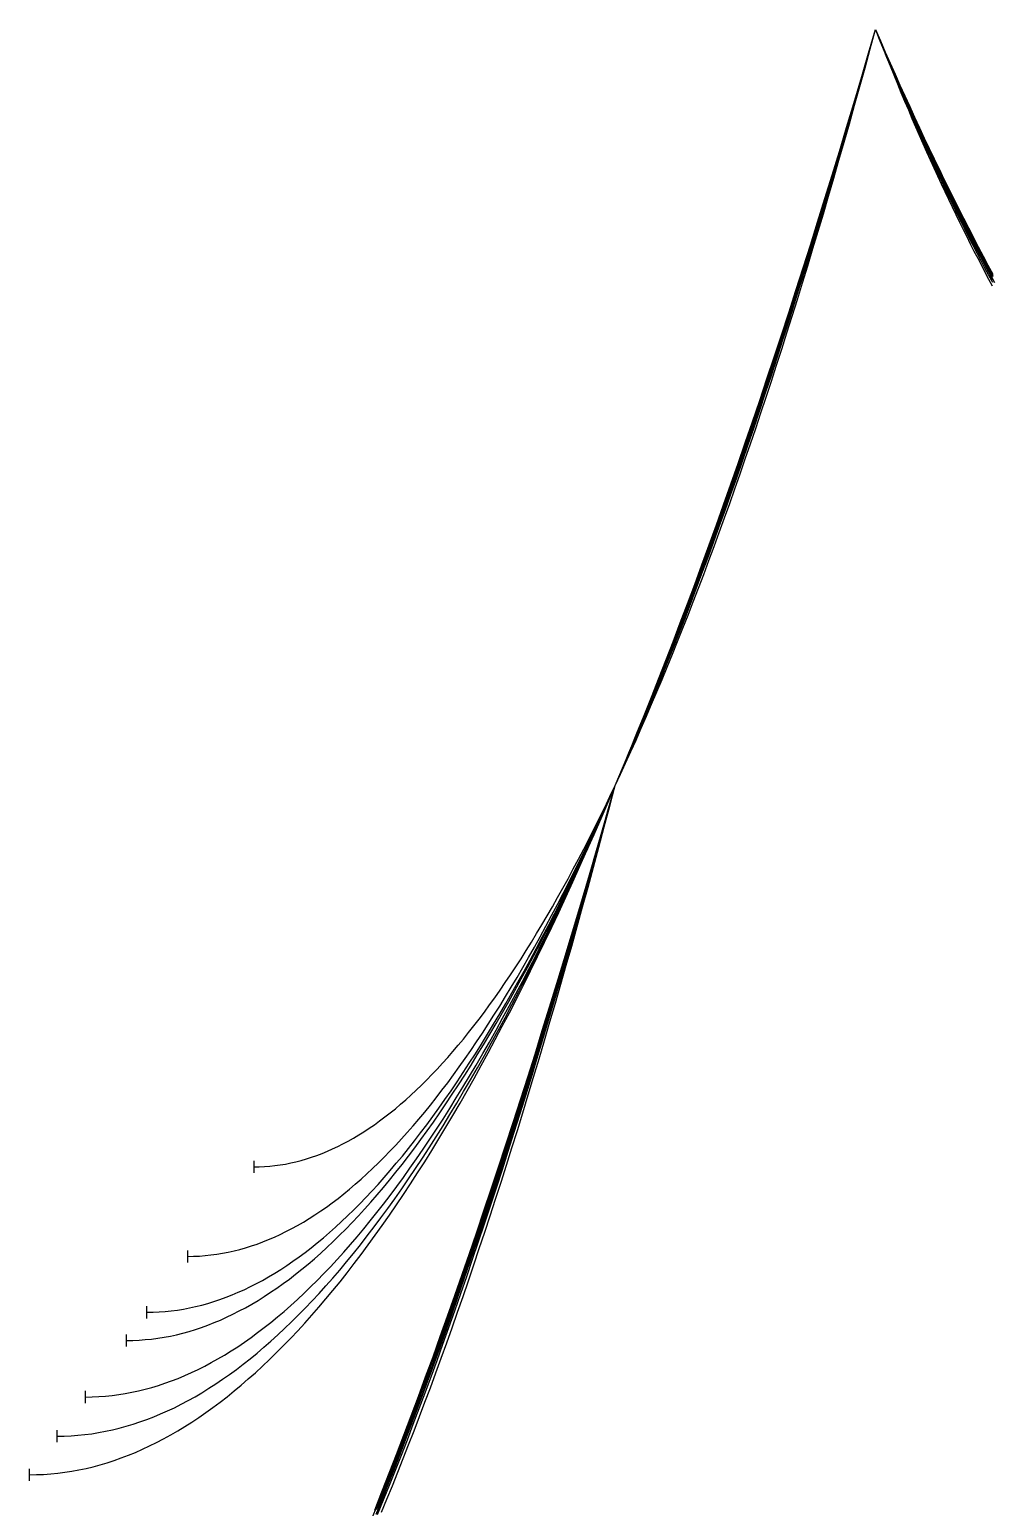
# Model space of a CAD drawing. Header units: metres. Extents: x -87 to 28195, y -4474 to 524.
# Drawn here: x 20341 to 21135, y -1670 to -448 of the extents above; entities that cross this region are included whole.
import ezdxf

# ---------------------------------------------------------------- set-up
doc = ezdxf.new("R2010")
doc.units = ezdxf.units.M
for name, color, linetype in [('CATENARIES_-10_bare', 7, 'Continuous'), ('CATENARIES_-10_ICE', 7, 'Continuous'), ('CATENARIES_-19_bare', 7, 'Continuous'), ('CATENARIES_-19_HEAVY_ICE', 7, 'Continuous'), ('CATENARIES_0', 7, 'Continuous'), ('CATENARIES_0_ICE', 7, 'Continuous'), ('CATENARIES_50_theoretical', 7, 'Continuous')]:
    doc.layers.add(name, color=color, linetype=linetype)

msp = doc.modelspace()

# ---------------------------------------------------------------- linework, layer by layer
at = {"layer": 'CATENARIES_-10_bare'}
msp.add_line((20364, -1615.6), (20364, -1605.6), dxfattribs=at)
for points in [[(20364, -1610.6, 0), (20369.7, -1610.6, 0), (20375.4, -1610.3, 0), (20381, -1609.9, 0), (20386.7, -1609.3, 0), (20392.4, -1608.6, 0), (20398.1, -1607.7, 0), (20403.8, -1606.6, 0), (20409.5, -1605.4, 0), (20415.2, -1604, 0), (20420.9, -1602.5, 0), (20426.6, -1600.8, 0), (20432.3, -1598.9, 0), (20438, -1596.9, 0), (20443.6, -1594.7, 0), (20449.3, -1592.3, 0), (20455, -1589.8, 0), (20460.7, -1587.1, 0), (20466.4, -1584.2, 0), (20472.1, -1581.2, 0), (20477.8, -1578, 0), (20483.5, -1574.7, 0), (20489.2, -1571.1, 0), (20494.9, -1567.5, 0), (20500.5, -1563.6, 0), (20506.2, -1559.6, 0), (20511.9, -1555.5, 0), (20517.6, -1551.1, 0), (20523.3, -1546.7, 0), (20529, -1542, 0), (20534.7, -1537.2, 0), (20540.4, -1532.2, 0), (20546.1, -1527, 0), (20551.8, -1521.7, 0), (20557.5, -1516.3, 0), (20563.1, -1510.6, 0), (20568.8, -1504.8, 0), (20574.5, -1498.9, 0), (20580.2, -1492.7, 0), (20585.9, -1486.4, 0), (20591.6, -1480, 0), (20597.3, -1473.4, 0), (20603, -1466.6, 0), (20608.7, -1459.6, 0), (20614.4, -1452.5, 0), (20620.1, -1445.2, 0), (20625.7, -1437.8, 0), (20631.4, -1430.2, 0), (20637.1, -1422.4, 0), (20642.8, -1414.5, 0), (20648.5, -1406.3, 0), (20654.2, -1398.1, 0), (20659.9, -1389.6, 0), (20665.6, -1381, 0), (20671.3, -1372.3, 0), (20677, -1363.4, 0), (20682.7, -1354.3, 0), (20688.3, -1345, 0), (20694, -1335.6, 0), (20699.7, -1326, 0), (20705.4, -1316.2, 0), (20711.1, -1306.3, 0), (20716.8, -1296.2, 0), (20722.5, -1286, 0), (20728.2, -1275.6, 0), (20733.9, -1265, 0), (20739.6, -1254.2, 0), (20745.3, -1243.3, 0), (20750.9, -1232.2, 0), (20756.6, -1221, 0), (20762.3, -1209.6, 0), (20768, -1198, 0), (20773.7, -1186.2, 0), (20779.4, -1174.3, 0), (20785.1, -1162.2, 0), (20790.8, -1150, 0), (20796.5, -1137.6, 0), (20802.2, -1125, 0), (20807.8, -1112.3, 0), (20813.5, -1099.3, 0), (20819.2, -1086.3, 0), (20824.9, -1073, 0), (20830.6, -1059.7, 0), (20836.2, -1046.2, 0), (20841.9, -1032.5, 0), (20847.6, -1018.6, 0), (20853.2, -1004.6, 0), (20858.9, -990.5, 0), (20864.5, -976.1, 0), (20870.2, -961.6, 0), (20875.8, -947, 0), (20881.5, -932.1, 0), (20887.2, -917.1, 0), (20892.8, -901.9, 0), (20898.5, -886.6, 0), (20904.1, -871.1, 0), (20909.8, -855.4, 0), (20915.4, -839.6, 0), (20921.1, -823.6, 0), (20926.8, -807.4, 0), (20932.4, -791.1, 0), (20938.1, -774.6, 0), (20943.7, -757.9, 0), (20949.4, -741, 0), (20955.1, -724, 0), (20960.7, -706.8, 0), (20966.4, -689.5, 0), (20972, -672, 0), (20977.7, -654.3, 0), (20983.3, -636.4, 0), (20989, -618.4, 0), (20994.7, -600.2, 0), (21000.3, -581.8, 0), (21006, -563.3, 0), (21011.6, -544.6, 0), (21017.3, -525.7, 0), (21022.9, -506.7, 0), (21028.6, -487.4, 0), (21034.3, -468.1, 0), (21039.9, -448.5, 0)], [(21039.9, -448.5, 0), (21043.8, -457.5, 0), (21047.7, -466.5, 0), (21051.6, -475.4, 0), (21055.4, -484.2, 0), (21059.3, -493, 0), (21063.2, -501.6, 0), (21067.1, -510.2, 0), (21070.9, -518.7, 0), (21074.8, -527.1, 0), (21078.7, -535.5, 0), (21082.6, -543.8, 0), (21086.5, -552, 0), (21090.3, -560.1, 0), (21094.2, -568.1, 0), (21098.1, -576.1, 0), (21102, -584, 0), (21105.8, -591.8, 0), (21109.7, -599.5, 0), (21113.6, -607.2, 0), (21117.5, -614.8, 0), (21121.3, -622.3, 0), (21125.2, -629.7, 0), (21129.1, -637.1, 0), (21133, -644.4, 0), (21136.9, -651.6, 0)], [(20623.3, -1680.4, 0), (20629.1, -1666, 0), (20634.8, -1651.4, 0), (20640.6, -1636.7, 0), (20646.3, -1621.7, 0), (20652.1, -1606.7, 0), (20657.9, -1591.4, 0), (20663.6, -1576, 0), (20669.4, -1560.4, 0), (20675.1, -1544.6, 0), (20680.9, -1528.6, 0), (20686.7, -1512.5, 0), (20692.4, -1496.2, 0), (20698.2, -1479.7, 0), (20703.9, -1463.1, 0), (20709.7, -1446.3, 0), (20715.5, -1429.3, 0), (20721.2, -1412.1, 0), (20727, -1394.7, 0), (20732.7, -1377.2, 0), (20738.5, -1359.5, 0), (20744.3, -1341.6, 0), (20750, -1323.6, 0), (20755.8, -1305.4, 0), (20761.6, -1287, 0), (20767.3, -1268.4, 0), (20773.1, -1249.7, 0), (20778.8, -1230.7, 0), (20784.6, -1211.6, 0), (20790.4, -1192.4, 0), (20796.1, -1172.9, 0), (20801.9, -1153.3, 0), (20807.6, -1133.5, 0), (20813.4, -1113.5, 0), (20819.2, -1093.3, 0), (20824.9, -1073, 0)]]:
    msp.add_polyline3d(points, dxfattribs=at)
at = {"layer": 'CATENARIES_-10_ICE'}
msp.add_line((20421.1, -1536.6), (20421.1, -1526.6), dxfattribs=at)
for points in [[(20421.1, -1531.6, 0), (20421.1, -1531.6, 0), (20426.3, -1531.5, 0), (20431.5, -1531.3, 0), (20436.6, -1530.9, 0), (20441.8, -1530.4, 0), (20447, -1529.7, 0), (20452.2, -1528.9, 0), (20457.4, -1527.9, 0), (20462.5, -1526.8, 0), (20467.7, -1525.5, 0), (20472.9, -1524.1, 0), (20478.1, -1522.5, 0), (20483.2, -1520.8, 0), (20488.4, -1518.9, 0), (20493.6, -1516.8, 0), (20498.8, -1514.7, 0), (20503.9, -1512.3, 0), (20509.1, -1509.9, 0), (20514.3, -1507.2, 0), (20519.5, -1504.5, 0), (20524.7, -1501.5, 0), (20529.8, -1498.5, 0), (20535, -1495.2, 0), (20540.2, -1491.8, 0), (20545.4, -1488.3, 0), (20550.5, -1484.6, 0), (20555.7, -1480.8, 0), (20560.9, -1476.8, 0), (20566.1, -1472.7, 0), (20571.2, -1468.4, 0), (20576.4, -1464, 0), (20581.6, -1459.4, 0), (20586.8, -1454.7, 0), (20592, -1449.8, 0), (20597.1, -1444.7, 0), (20602.3, -1439.5, 0), (20607.5, -1434.2, 0), (20612.7, -1428.7, 0), (20617.8, -1423.1, 0), (20623, -1417.3, 0), (20628.2, -1411.3, 0), (20633.4, -1405.3, 0), (20638.5, -1399, 0), (20643.7, -1392.6, 0), (20648.9, -1386.1, 0), (20654.1, -1379.4, 0), (20659.3, -1372.5, 0), (20664.4, -1365.5, 0), (20669.6, -1358.4, 0), (20674.8, -1351.1, 0), (20680, -1343.6, 0), (20685.1, -1336, 0), (20690.3, -1328.2, 0), (20695.5, -1320.3, 0), (20700.7, -1312.3, 0), (20705.8, -1304, 0), (20711, -1295.7, 0), (20716.2, -1287.2, 0), (20721.4, -1278.5, 0), (20726.6, -1269.7, 0), (20731.7, -1260.7, 0), (20736.9, -1251.6, 0), (20742.1, -1242.3, 0), (20747.3, -1232.9, 0), (20752.4, -1223.3, 0), (20757.6, -1213.5, 0), (20762.8, -1203.6, 0), (20768, -1193.6, 0), (20773.2, -1183.4, 0), (20778.3, -1173, 0), (20783.5, -1162.5, 0), (20788.7, -1151.9, 0), (20793.9, -1141.1, 0), (20799, -1130.1, 0), (20804.2, -1119, 0), (20809.4, -1107.7, 0), (20814.6, -1096.3, 0), (20819.7, -1084.7, 0), (20824.9, -1073, 0), (20830.2, -1061, 0), (20835.4, -1048.8, 0), (20840.7, -1036.4, 0), (20845.9, -1023.9, 0), (20851.1, -1011.2, 0), (20856.4, -998.4, 0), (20861.6, -985.4, 0), (20866.9, -972.3, 0), (20872.1, -958.9, 0), (20877.4, -945.5, 0), (20882.6, -931.9, 0), (20887.8, -918.1, 0), (20893.1, -904.1, 0), (20898.3, -890, 0), (20903.6, -875.8, 0), (20908.8, -861.3, 0), (20914.1, -846.8, 0), (20919.3, -832, 0), (20924.6, -817.1, 0), (20929.8, -802, 0), (20935, -786.8, 0), (20940.3, -771.4, 0), (20945.5, -755.9, 0), (20950.8, -740.2, 0), (20956, -724.3, 0), (20961.3, -708.3, 0), (20966.5, -692.1, 0), (20971.7, -675.8, 0), (20977, -659.3, 0), (20982.2, -642.6, 0), (20987.5, -625.8, 0), (20992.7, -608.8, 0), (20998, -591.6, 0), (21003.2, -574.3, 0), (21008.5, -556.8, 0), (21013.7, -539.2, 0), (21018.9, -521.4, 0), (21024.2, -503.4, 0), (21029.4, -485.3, 0), (21034.7, -467, 0), (21039.9, -448.5, 0)], [(21039.9, -448.5, 0), (21043.4, -456.9, 0), (21047, -465.3, 0), (21050.5, -473.6, 0), (21054, -481.8, 0), (21057.5, -490, 0), (21061, -498, 0), (21064.5, -506, 0), (21068.1, -514, 0), (21071.6, -521.8, 0), (21075.1, -529.6, 0), (21078.6, -537.3, 0), (21082.1, -545, 0), (21085.7, -552.5, 0), (21089.2, -560, 0), (21092.7, -567.5, 0), (21096.2, -574.8, 0), (21099.7, -582.1, 0), (21103.3, -589.3, 0), (21106.8, -596.5, 0), (21110.3, -603.6, 0), (21113.8, -610.6, 0), (21117.3, -617.5, 0), (21120.8, -624.3, 0), (21124.4, -631.1, 0), (21127.9, -637.8, 0), (21131.4, -644.5, 0), (21134.9, -651.1, 0), (21138.4, -657.6, 0)], [(20628.8, -1670.5, 0), (20634.1, -1657.3, 0), (20639.4, -1643.9, 0), (20644.7, -1630.4, 0), (20650, -1616.7, 0), (20655.3, -1602.9, 0), (20660.6, -1588.8, 0), (20665.9, -1574.7, 0), (20671.2, -1560.3, 0), (20676.5, -1545.8, 0), (20681.8, -1531.2, 0), (20687.1, -1516.3, 0), (20692.4, -1501.3, 0), (20697.7, -1486.2, 0), (20703, -1470.9, 0), (20708.3, -1455.4, 0), (20713.6, -1439.7, 0), (20718.9, -1423.9, 0), (20724.2, -1407.9, 0), (20729.5, -1391.8, 0), (20734.8, -1375.5, 0), (20740.1, -1359, 0), (20745.4, -1342.4, 0), (20750.7, -1325.6, 0), (20756, -1308.6, 0), (20761.3, -1291.5, 0), (20766.6, -1274.2, 0), (20771.9, -1256.7, 0), (20777.2, -1239.1, 0), (20782.5, -1221.3, 0), (20787.8, -1203.4, 0), (20793.1, -1185.2, 0), (20798.4, -1167, 0), (20803.7, -1148.5, 0), (20809, -1129.9, 0), (20814.3, -1111.1, 0), (20819.6, -1092.1, 0), (20824.9, -1073, 0)]]:
    msp.add_polyline3d(points, dxfattribs=at)
at = {"layer": 'CATENARIES_-19_bare'}
msp.add_line((20341.1, -1647.5), (20341.1, -1637.5), dxfattribs=at)
for points in [[(20341.1, -1642.5, 0), (20346.9, -1642.4, 0), (20352.7, -1642.2, 0), (20358.6, -1641.8, 0), (20364.4, -1641.2, 0), (20370.2, -1640.5, 0), (20376, -1639.6, 0), (20381.9, -1638.5, 0), (20387.7, -1637.3, 0), (20393.5, -1635.9, 0), (20399.4, -1634.3, 0), (20405.2, -1632.6, 0), (20411, -1630.7, 0), (20416.8, -1628.6, 0), (20422.7, -1626.4, 0), (20428.5, -1624, 0), (20434.3, -1621.5, 0), (20440.2, -1618.7, 0), (20446, -1615.9, 0), (20451.8, -1612.8, 0), (20457.7, -1609.6, 0), (20463.5, -1606.2, 0), (20469.3, -1602.7, 0), (20475.1, -1599, 0), (20481, -1595.1, 0), (20486.8, -1591.1, 0), (20492.6, -1586.9, 0), (20498.5, -1582.5, 0), (20504.3, -1578, 0), (20510.1, -1573.3, 0), (20516, -1568.4, 0), (20521.8, -1563.4, 0), (20527.6, -1558.2, 0), (20533.4, -1552.8, 0), (20539.3, -1547.3, 0), (20545.1, -1541.6, 0), (20550.9, -1535.8, 0), (20556.8, -1529.8, 0), (20562.6, -1523.6, 0), (20568.4, -1517.2, 0), (20574.2, -1510.7, 0), (20580.1, -1504, 0), (20585.9, -1497.2, 0), (20591.7, -1490.2, 0), (20597.6, -1483, 0), (20603.4, -1475.7, 0), (20609.2, -1468.1, 0), (20615.1, -1460.5, 0), (20620.9, -1452.6, 0), (20626.7, -1444.6, 0), (20632.5, -1436.5, 0), (20638.4, -1428.1, 0), (20644.2, -1419.6, 0), (20650, -1410.9, 0), (20655.9, -1402.1, 0), (20661.7, -1393.1, 0), (20667.5, -1383.9, 0), (20673.4, -1374.6, 0), (20679.2, -1365.1, 0), (20685, -1355.4, 0), (20690.8, -1345.6, 0), (20696.7, -1335.6, 0), (20702.5, -1325.4, 0), (20708.3, -1315, 0), (20714.2, -1304.5, 0), (20720, -1293.9, 0), (20725.8, -1283, 0), (20731.6, -1272, 0), (20737.5, -1260.8, 0), (20743.3, -1249.5, 0), (20749.1, -1238, 0), (20755, -1226.3, 0), (20760.8, -1214.4, 0), (20766.6, -1202.4, 0), (20772.5, -1190.2, 0), (20778.3, -1177.9, 0), (20784.1, -1165.4, 0), (20789.9, -1152.7, 0), (20795.8, -1139.8, 0), (20801.6, -1126.8, 0), (20807.4, -1113.6, 0), (20813.3, -1100.2, 0), (20819.1, -1086.7, 0), (20824.9, -1073, 0), (20830.9, -1058.8, 0), (20836.9, -1044.4, 0), (20842.8, -1029.8, 0), (20848.8, -1015.1, 0), (20854.8, -1000.2, 0), (20860.8, -985.1, 0), (20866.7, -969.8, 0), (20872.7, -954.3, 0), (20878.7, -938.7, 0), (20884.6, -922.9, 0), (20890.6, -906.9, 0), (20896.6, -890.7, 0), (20902.6, -874.3, 0), (20908.5, -857.8, 0), (20914.5, -841.1, 0), (20920.5, -824.2, 0), (20926.4, -807.1, 0), (20932.4, -789.9, 0), (20938.4, -772.5, 0), (20944.4, -754.9, 0), (20950.3, -737.1, 0), (20956.3, -719.1, 0), (20962.3, -700.9, 0), (20968.3, -682.6, 0), (20974.2, -664.1, 0), (20980.2, -645.4, 0), (20986.2, -626.5, 0), (20992.1, -607.5, 0), (20998.1, -588.2, 0), (21004.1, -568.8, 0), (21010.1, -549.2, 0), (21016, -529.4, 0), (21022, -509.5, 0), (21028, -489.3, 0), (21033.9, -469, 0), (21039.9, -448.5, 0)], [(21039.9, -448.5, 0), (21044, -457.8, 0), (21048, -467.1, 0), (21052, -476.3, 0), (21056.1, -485.4, 0), (21060.1, -494.4, 0), (21064.2, -503.3, 0), (21068.2, -512.2, 0), (21072.3, -521, 0), (21076.3, -529.7, 0), (21080.3, -538.3, 0), (21084.4, -546.8, 0), (21088.4, -555.3, 0), (21092.5, -563.7, 0), (21096.5, -572, 0), (21100.6, -580.2, 0), (21104.6, -588.4, 0), (21108.6, -596.4, 0), (21112.7, -604.4, 0), (21116.7, -612.3, 0), (21120.8, -620.2, 0), (21124.8, -627.9, 0), (21128.9, -635.6, 0), (21132.9, -643.2, 0), (21136.9, -650.7, 0)], [(20626.2, -1671.9, 0), (20632.2, -1656.6, 0), (20638.2, -1641.2, 0), (20644.2, -1625.7, 0), (20650.3, -1609.9, 0), (20656.3, -1593.9, 0), (20662.3, -1577.8, 0), (20668.3, -1561.5, 0), (20674.4, -1545, 0), (20680.4, -1528.3, 0), (20686.4, -1511.5, 0), (20692.4, -1494.4, 0), (20698.4, -1477.2, 0), (20704.5, -1459.8, 0), (20710.5, -1442.2, 0), (20716.5, -1424.4, 0), (20722.5, -1406.5, 0), (20728.6, -1388.3, 0), (20734.6, -1370, 0), (20740.6, -1351.5, 0), (20746.6, -1332.8, 0), (20752.6, -1313.9, 0), (20758.7, -1294.9, 0), (20764.7, -1275.6, 0), (20770.7, -1256.2, 0), (20776.7, -1236.6, 0), (20782.8, -1216.8, 0), (20788.8, -1196.8, 0), (20794.8, -1176.6, 0), (20800.8, -1156.3, 0), (20806.9, -1135.7, 0), (20812.9, -1115, 0), (20818.9, -1094.1, 0), (20824.9, -1073, 0)]]:
    msp.add_polyline3d(points, dxfattribs=at)
at = {"layer": 'CATENARIES_-19_HEAVY_ICE'}
msp.add_line((20471.8, -1467.1), (20471.8, -1457.1), dxfattribs=at)
for points in [[(20471.8, -1462.1, 0), (20476.6, -1462, 0), (20481.4, -1461.8, 0), (20486.1, -1461.4, 0), (20490.9, -1460.9, 0), (20495.7, -1460.3, 0), (20500.5, -1459.5, 0), (20505.2, -1458.6, 0), (20510, -1457.5, 0), (20514.8, -1456.3, 0), (20519.5, -1455, 0), (20524.3, -1453.5, 0), (20529.1, -1451.9, 0), (20533.9, -1450.1, 0), (20538.6, -1448.2, 0), (20543.4, -1446.1, 0), (20548.2, -1443.9, 0), (20552.9, -1441.6, 0), (20557.7, -1439.1, 0), (20562.5, -1436.5, 0), (20567.3, -1433.7, 0), (20572, -1430.8, 0), (20576.8, -1427.8, 0), (20581.6, -1424.6, 0), (20586.3, -1421.3, 0), (20591.1, -1417.8, 0), (20595.9, -1414.2, 0), (20600.7, -1410.4, 0), (20605.4, -1406.5, 0), (20610.2, -1402.5, 0), (20615, -1398.3, 0), (20619.7, -1394, 0), (20624.5, -1389.5, 0), (20629.3, -1384.9, 0), (20634.1, -1380.2, 0), (20638.8, -1375.3, 0), (20643.6, -1370.3, 0), (20648.4, -1365.1, 0), (20653.1, -1359.8, 0), (20657.9, -1354.3, 0), (20662.7, -1348.7, 0), (20667.5, -1343, 0), (20672.2, -1337.1, 0), (20677, -1331, 0), (20681.8, -1324.9, 0), (20686.5, -1318.6, 0), (20691.3, -1312.1, 0), (20696.1, -1305.5, 0), (20700.9, -1298.7, 0), (20705.6, -1291.9, 0), (20710.4, -1284.8, 0), (20715.2, -1277.7, 0), (20719.9, -1270.3, 0), (20724.7, -1262.9, 0), (20729.5, -1255.3, 0), (20734.3, -1247.5, 0), (20739, -1239.6, 0), (20743.8, -1231.6, 0), (20748.6, -1223.4, 0), (20753.3, -1215.1, 0), (20758.1, -1206.6, 0), (20762.9, -1198, 0), (20767.7, -1189.3, 0), (20772.4, -1180.4, 0), (20777.2, -1171.3, 0), (20782, -1162.2, 0), (20786.7, -1152.8, 0), (20791.5, -1143.4, 0), (20796.3, -1133.7, 0), (20801.1, -1124, 0), (20805.8, -1114.1, 0), (20810.6, -1104, 0), (20815.4, -1093.8, 0), (20820.1, -1083.5, 0), (20824.9, -1073, 0), (20829.7, -1062.4, 0), (20834.5, -1051.6, 0), (20839.3, -1040.6, 0), (20844, -1029.6, 0), (20848.8, -1018.3, 0), (20853.6, -1007, 0), (20858.4, -995.4, 0), (20863.1, -983.8, 0), (20867.9, -972, 0), (20872.7, -960, 0), (20877.5, -947.9, 0), (20882.3, -935.7, 0), (20887, -923.3, 0), (20891.8, -910.7, 0), (20896.6, -898, 0), (20901.4, -885.2, 0), (20906.1, -872.2, 0), (20910.9, -859.1, 0), (20915.7, -845.8, 0), (20920.5, -832.4, 0), (20925.3, -818.8, 0), (20930, -805.1, 0), (20934.8, -791.2, 0), (20939.6, -777.2, 0), (20944.4, -763, 0), (20949.1, -748.7, 0), (20953.9, -734.3, 0), (20958.7, -719.7, 0), (20963.5, -704.9, 0), (20968.3, -690, 0), (20973, -674.9, 0), (20977.8, -659.7, 0), (20982.6, -644.4, 0), (20987.4, -628.9, 0), (20992.1, -613.2, 0), (20996.9, -597.4, 0), (21001.7, -581.5, 0), (21006.5, -565.4, 0), (21011.3, -549.1, 0), (21016, -532.7, 0), (21020.8, -516.2, 0), (21025.6, -499.5, 0), (21030.4, -482.6, 0), (21035.1, -465.7, 0), (21039.9, -448.5, 0)], [(21039.9, -448.5, 0), (21043.1, -456.4, 0), (21046.4, -464.3, 0), (21049.6, -472.1, 0), (21052.8, -479.9, 0), (21056, -487.5, 0), (21059.2, -495.1, 0), (21062.5, -502.7, 0), (21065.7, -510.1, 0), (21068.9, -517.5, 0), (21072.1, -524.9, 0), (21075.3, -532.1, 0), (21078.6, -539.3, 0), (21081.8, -546.5, 0), (21085, -553.5, 0), (21088.2, -560.5, 0), (21091.4, -567.4, 0), (21094.7, -574.3, 0), (21097.9, -581.1, 0), (21101.1, -587.8, 0), (21104.3, -594.5, 0), (21107.5, -601.1, 0), (21110.8, -607.6, 0), (21114, -614, 0), (21117.2, -620.4, 0), (21120.4, -626.7, 0), (21123.6, -633, 0), (21126.9, -639.2, 0), (21130.1, -645.3, 0), (21133.3, -651.3, 0), (21136.5, -657.3, 0)], [(20628.6, -1675.3, 0), (20633.5, -1663.2, 0), (20638.4, -1651.1, 0), (20643.3, -1638.7, 0), (20648.3, -1626.3, 0), (20653.2, -1613.6, 0), (20658.1, -1600.8, 0), (20663, -1587.9, 0), (20667.9, -1574.8, 0), (20672.8, -1561.5, 0), (20677.7, -1548.1, 0), (20682.6, -1534.6, 0), (20687.5, -1520.8, 0), (20692.4, -1507, 0), (20697.3, -1492.9, 0), (20702.2, -1478.7, 0), (20707.1, -1464.4, 0), (20712, -1449.9, 0), (20717, -1435.2, 0), (20721.9, -1420.4, 0), (20726.8, -1405.5, 0), (20731.7, -1390.3, 0), (20736.6, -1375.1, 0), (20741.5, -1359.6, 0), (20746.4, -1344, 0), (20751.3, -1328.3, 0), (20756.2, -1312.4, 0), (20761.1, -1296.3, 0), (20766, -1280.1, 0), (20770.9, -1263.7, 0), (20775.8, -1247.1, 0), (20780.8, -1230.4, 0), (20785.7, -1213.6, 0), (20790.6, -1196.6, 0), (20795.5, -1179.4, 0), (20800.4, -1162.1, 0), (20805.3, -1144.6, 0), (20810.2, -1126.9, 0), (20815.1, -1109.1, 0), (20820, -1091.1, 0), (20824.9, -1073, 0)]]:
    msp.add_polyline3d(points, dxfattribs=at)
at = {"layer": 'CATENARIES_0'}
msp.add_line((20387.3, -1583.3), (20387.3, -1573.3), dxfattribs=at)
for points in [[(20387.3, -1578.3, 0), (20392.8, -1578.2, 0), (20398.2, -1577.9, 0), (20403.7, -1577.6, 0), (20409.2, -1577, 0), (20414.7, -1576.3, 0), (20420.1, -1575.4, 0), (20425.6, -1574.4, 0), (20431.1, -1573.2, 0), (20436.5, -1571.9, 0), (20442, -1570.4, 0), (20447.5, -1568.8, 0), (20452.9, -1566.9, 0), (20458.4, -1565, 0), (20463.9, -1562.9, 0), (20469.4, -1560.6, 0), (20474.8, -1558.1, 0), (20480.3, -1555.5, 0), (20485.8, -1552.8, 0), (20491.2, -1549.9, 0), (20496.7, -1546.8, 0), (20502.2, -1543.6, 0), (20507.7, -1540.2, 0), (20513.1, -1536.7, 0), (20518.6, -1533, 0), (20524.1, -1529.1, 0), (20529.5, -1525.1, 0), (20535, -1520.9, 0), (20540.5, -1516.6, 0), (20545.9, -1512.1, 0), (20551.4, -1507.5, 0), (20556.9, -1502.7, 0), (20562.4, -1497.7, 0), (20567.8, -1492.6, 0), (20573.3, -1487.3, 0), (20578.8, -1481.9, 0), (20584.2, -1476.3, 0), (20589.7, -1470.6, 0), (20595.2, -1464.7, 0), (20600.6, -1458.6, 0), (20606.1, -1452.4, 0), (20611.6, -1446, 0), (20617.1, -1439.4, 0), (20622.5, -1432.7, 0), (20628, -1425.9, 0), (20633.5, -1418.9, 0), (20638.9, -1411.7, 0), (20644.4, -1404.4, 0), (20649.9, -1396.9, 0), (20655.3, -1389.2, 0), (20660.8, -1381.4, 0), (20666.3, -1373.5, 0), (20671.8, -1365.3, 0), (20677.2, -1357, 0), (20682.7, -1348.6, 0), (20688.2, -1340, 0), (20693.6, -1331.2, 0), (20699.1, -1322.3, 0), (20704.6, -1313.2, 0), (20710, -1304, 0), (20715.5, -1294.6, 0), (20721, -1285, 0), (20726.5, -1275.3, 0), (20731.9, -1265.4, 0), (20737.4, -1255.4, 0), (20742.9, -1245.2, 0), (20748.3, -1234.9, 0), (20753.8, -1224.3, 0), (20759.3, -1213.7, 0), (20764.7, -1202.8, 0), (20770.2, -1191.8, 0), (20775.7, -1180.7, 0), (20781.2, -1169.3, 0), (20786.6, -1157.9, 0), (20792.1, -1146.2, 0), (20797.6, -1134.4, 0), (20803, -1122.5, 0), (20808.5, -1110.3, 0), (20814, -1098.1, 0), (20819.4, -1085.6, 0), (20824.9, -1073, 0), (20830.4, -1060.1, 0), (20835.9, -1047.1, 0), (20841.5, -1033.9, 0), (20847, -1020.5, 0), (20852.5, -1007, 0), (20858, -993.3, 0), (20863.5, -979.5, 0), (20869, -965.5, 0), (20874.5, -951.3, 0), (20880, -936.9, 0), (20885.6, -922.4, 0), (20891.1, -907.7, 0), (20896.6, -892.9, 0), (20902.1, -877.9, 0), (20907.6, -862.7, 0), (20913.1, -847.4, 0), (20918.6, -831.9, 0), (20924.2, -816.2, 0), (20929.7, -800.3, 0), (20935.2, -784.3, 0), (20940.7, -768.2, 0), (20946.2, -751.8, 0), (20951.7, -735.3, 0), (20957.2, -718.7, 0), (20962.7, -701.8, 0), (20968.3, -684.8, 0), (20973.8, -667.6, 0), (20979.3, -650.3, 0), (20984.8, -632.8, 0), (20990.3, -615.1, 0), (20995.8, -597.3, 0), (21001.3, -579.3, 0), (21006.8, -561.1, 0), (21012.4, -542.8, 0), (21017.9, -524.2, 0), (21023.4, -505.6, 0), (21028.9, -486.7, 0), (21034.4, -467.7, 0), (21039.9, -448.5, 0)], [(21039.9, -448.5, 0), (21043.6, -457.3, 0), (21047.4, -466, 0), (21051.1, -474.6, 0), (21054.8, -483.2, 0), (21058.5, -491.7, 0), (21062.3, -500.1, 0), (21066, -508.4, 0), (21069.7, -516.7, 0), (21073.4, -524.9, 0), (21077.2, -533, 0), (21080.9, -541, 0), (21084.6, -549, 0), (21088.4, -556.9, 0), (21092.1, -564.7, 0), (21095.8, -572.4, 0), (21099.5, -580.1, 0), (21103.3, -587.7, 0), (21107, -595.2, 0), (21110.7, -602.6, 0), (21114.4, -610, 0), (21118.2, -617.3, 0), (21121.9, -624.5, 0), (21125.6, -631.6, 0), (21129.3, -638.7, 0), (21133.1, -645.7, 0), (21136.8, -652.6, 0)], [(20627.6, -1671.2, 0), (20633.2, -1657, 0), (20638.9, -1642.7, 0), (20644.5, -1628.2, 0), (20650.1, -1613.6, 0), (20655.8, -1598.8, 0), (20661.4, -1583.8, 0), (20667, -1568.6, 0), (20672.7, -1553.2, 0), (20678.3, -1537.7, 0), (20684, -1522, 0), (20689.6, -1506.2, 0), (20695.2, -1490.1, 0), (20700.9, -1473.9, 0), (20706.5, -1457.5, 0), (20712.2, -1441, 0), (20717.8, -1424.2, 0), (20723.4, -1407.3, 0), (20729.1, -1390.2, 0), (20734.7, -1373, 0), (20740.3, -1355.6, 0), (20746, -1337.9, 0), (20751.6, -1320.2, 0), (20757.3, -1302.2, 0), (20762.9, -1284.1, 0), (20768.5, -1265.8, 0), (20774.2, -1247.3, 0), (20779.8, -1228.6, 0), (20785.5, -1209.8, 0), (20791.1, -1190.8, 0), (20796.7, -1171.6, 0), (20802.4, -1152.2, 0), (20808, -1132.7, 0), (20813.6, -1113, 0), (20819.3, -1093.1, 0), (20824.9, -1073, 0)]]:
    msp.add_polyline3d(points, dxfattribs=at)
at = {"layer": 'CATENARIES_0_ICE'}
msp.add_line((20438, -1513.3), (20438, -1503.3), dxfattribs=at)
for points in [[(20438, -1508.3, 0), (20443.1, -1508.2, 0), (20448.1, -1508, 0), (20453.1, -1507.6, 0), (20458.1, -1507.1, 0), (20463.2, -1506.4, 0), (20468.2, -1505.6, 0), (20473.2, -1504.7, 0), (20478.2, -1503.6, 0), (20483.3, -1502.4, 0), (20488.3, -1501, 0), (20493.3, -1499.4, 0), (20498.3, -1497.7, 0), (20503.4, -1495.9, 0), (20508.4, -1493.9, 0), (20513.4, -1491.8, 0), (20518.4, -1489.6, 0), (20523.5, -1487.1, 0), (20528.5, -1484.6, 0), (20533.5, -1481.9, 0), (20538.5, -1479, 0), (20543.6, -1476, 0), (20548.6, -1472.9, 0), (20553.6, -1469.6, 0), (20558.6, -1466.1, 0), (20563.7, -1462.6, 0), (20568.7, -1458.8, 0), (20573.7, -1455, 0), (20578.7, -1450.9, 0), (20583.8, -1446.8, 0), (20588.8, -1442.4, 0), (20593.8, -1438, 0), (20598.8, -1433.4, 0), (20603.8, -1428.6, 0), (20608.9, -1423.7, 0), (20613.9, -1418.6, 0), (20618.9, -1413.4, 0), (20623.9, -1408.1, 0), (20629, -1402.6, 0), (20634, -1397, 0), (20639, -1391.2, 0), (20644, -1385.2, 0), (20649.1, -1379.2, 0), (20654.1, -1372.9, 0), (20659.1, -1366.5, 0), (20664.1, -1360, 0), (20669.2, -1353.3, 0), (20674.2, -1346.5, 0), (20679.2, -1339.6, 0), (20684.2, -1332.4, 0), (20689.3, -1325.2, 0), (20694.3, -1317.8, 0), (20699.3, -1310.2, 0), (20704.3, -1302.5, 0), (20709.4, -1294.7, 0), (20714.4, -1286.7, 0), (20719.4, -1278.5, 0), (20724.4, -1270.2, 0), (20729.5, -1261.8, 0), (20734.5, -1253.2, 0), (20739.5, -1244.4, 0), (20744.5, -1235.5, 0), (20749.6, -1226.5, 0), (20754.6, -1217.3, 0), (20759.6, -1208, 0), (20764.6, -1198.5, 0), (20769.7, -1188.8, 0), (20774.7, -1179.1, 0), (20779.7, -1169.1, 0), (20784.7, -1159, 0), (20789.7, -1148.8, 0), (20794.8, -1138.4, 0), (20799.8, -1127.9, 0), (20804.8, -1117.2, 0), (20809.8, -1106.4, 0), (20814.9, -1095.4, 0), (20819.9, -1084.3, 0), (20824.9, -1073, 0), (20830, -1061.4, 0), (20835.2, -1049.6, 0), (20840.3, -1037.6, 0), (20845.4, -1025.5, 0), (20850.5, -1013.2, 0), (20855.6, -1000.8, 0), (20860.8, -988.2, 0), (20865.9, -975.5, 0), (20871, -962.6, 0), (20876.1, -949.5, 0), (20881.2, -936.3, 0), (20886.3, -923, 0), (20891.5, -909.4, 0), (20896.6, -895.8, 0), (20901.7, -881.9, 0), (20906.8, -867.9, 0), (20911.9, -853.8, 0), (20917.1, -839.5, 0), (20922.2, -825, 0), (20927.3, -810.4, 0), (20932.4, -795.6, 0), (20937.5, -780.7, 0), (20942.7, -765.6, 0), (20947.8, -750.3, 0), (20952.9, -734.9, 0), (20958, -719.3, 0), (20963.1, -703.6, 0), (20968.3, -687.7, 0), (20973.4, -671.7, 0), (20978.5, -655.5, 0), (20983.6, -639.1, 0), (20988.7, -622.6, 0), (20993.8, -605.9, 0), (20999, -589, 0), (21004.1, -572, 0), (21009.2, -554.9, 0), (21014.3, -537.5, 0), (21019.4, -520.1, 0), (21024.6, -502.4, 0), (21029.7, -484.6, 0), (21034.8, -466.6, 0), (21039.9, -448.5, 0)], [(21039.9, -448.5, 0), (21043.4, -456.9, 0), (21046.8, -465.1, 0), (21050.3, -473.4, 0), (21053.7, -481.5, 0), (21057.2, -489.6, 0), (21060.6, -497.6, 0), (21064.1, -505.5, 0), (21067.6, -513.3, 0), (21071, -521.1, 0), (21074.5, -528.8, 0), (21077.9, -536.5, 0), (21081.4, -544, 0), (21084.8, -551.5, 0), (21088.3, -558.9, 0), (21091.7, -566.3, 0), (21095.2, -573.6, 0), (21098.6, -580.8, 0), (21102.1, -587.9, 0), (21105.6, -595, 0), (21109, -602, 0), (21112.5, -608.9, 0), (21115.9, -615.7, 0), (21119.4, -622.5, 0), (21122.8, -629.2, 0), (21126.3, -635.8, 0), (21129.7, -642.4, 0), (21133.2, -648.9, 0), (21136.6, -655.3, 0)], [(20627.5, -1675.1, 0), (20632.7, -1662.3, 0), (20637.9, -1649.3, 0), (20643.1, -1636.2, 0), (20648.3, -1622.8, 0), (20653.4, -1609.4, 0), (20658.6, -1595.7, 0), (20663.8, -1581.9, 0), (20669, -1567.9, 0), (20674.2, -1553.8, 0), (20679.4, -1539.5, 0), (20684.6, -1525.1, 0), (20689.8, -1510.5, 0), (20695, -1495.7, 0), (20700.2, -1480.7, 0), (20705.4, -1465.6, 0), (20710.6, -1450.4, 0), (20715.8, -1434.9, 0), (20721, -1419.3, 0), (20726.2, -1403.6, 0), (20731.4, -1387.7, 0), (20736.6, -1371.6, 0), (20741.8, -1355.3, 0), (20747, -1338.9, 0), (20752.2, -1322.4, 0), (20757.4, -1305.6, 0), (20762.6, -1288.7, 0), (20767.8, -1271.6, 0), (20773, -1254.4, 0), (20778.2, -1237, 0), (20783.4, -1219.5, 0), (20788.5, -1201.7, 0), (20793.7, -1183.8, 0), (20798.9, -1165.8, 0), (20804.1, -1147.6, 0), (20809.3, -1129.2, 0), (20814.5, -1110.6, 0), (20819.7, -1091.9, 0), (20824.9, -1073, 0)]]:
    msp.add_polyline3d(points, dxfattribs=at)
at = {"layer": 'CATENARIES_50_theoretical'}
msp.add_line((20526.5, -1393.2), (20526.5, -1383.2), dxfattribs=at)
for points in [[(20526.5, -1388.2, 0), (20530.8, -1388.1, 0), (20535.2, -1387.9, 0), (20539.5, -1387.6, 0), (20543.8, -1387.1, 0), (20548.1, -1386.5, 0), (20552.5, -1385.8, 0), (20556.8, -1384.9, 0), (20561.1, -1383.9, 0), (20565.4, -1382.8, 0), (20569.8, -1381.6, 0), (20574.1, -1380.2, 0), (20578.4, -1378.7, 0), (20582.7, -1377, 0), (20587.1, -1375.2, 0), (20591.4, -1373.3, 0), (20595.7, -1371.3, 0), (20600, -1369.1, 0), (20604.4, -1366.8, 0), (20608.7, -1364.4, 0), (20613, -1361.8, 0), (20617.3, -1359.1, 0), (20621.7, -1356.2, 0), (20626, -1353.3, 0), (20630.3, -1350.2, 0), (20634.6, -1346.9, 0), (20639, -1343.6, 0), (20643.3, -1340.1, 0), (20647.6, -1336.4, 0), (20651.9, -1332.7, 0), (20656.2, -1328.8, 0), (20660.6, -1324.7, 0), (20664.9, -1320.6, 0), (20669.2, -1316.3, 0), (20673.5, -1311.9, 0), (20677.9, -1307.3, 0), (20682.2, -1302.6, 0), (20686.5, -1297.8, 0), (20690.8, -1292.8, 0), (20695.2, -1287.7, 0), (20699.5, -1282.5, 0), (20703.8, -1277.2, 0), (20708.1, -1271.7, 0), (20712.5, -1266, 0), (20716.8, -1260.3, 0), (20721.1, -1254.4, 0), (20725.4, -1248.4, 0), (20729.8, -1242.2, 0), (20734.1, -1235.9, 0), (20738.4, -1229.5, 0), (20742.7, -1223, 0), (20747.1, -1216.3, 0), (20751.4, -1209.5, 0), (20755.7, -1202.5, 0), (20760, -1195.4, 0), (20764.4, -1188.2, 0), (20768.7, -1180.8, 0), (20773, -1173.3, 0), (20777.3, -1165.7, 0), (20781.7, -1158, 0), (20786, -1150.1, 0), (20790.3, -1142, 0), (20794.6, -1133.9, 0), (20799, -1125.6, 0), (20803.3, -1117.2, 0), (20807.6, -1108.6, 0), (20811.9, -1099.9, 0), (20816.3, -1091.1, 0), (20820.6, -1082.1, 0), (20824.9, -1073, 0), (20829.2, -1063.8, 0), (20833.5, -1054.5, 0), (20837.8, -1045.1, 0), (20842.1, -1035.5, 0), (20846.4, -1025.8, 0), (20850.7, -1015.9, 0), (20855, -1005.9, 0), (20859.3, -995.8, 0), (20863.6, -985.5, 0), (20867.9, -975.2, 0), (20872.2, -964.6, 0), (20876.5, -954, 0), (20880.8, -943.2, 0), (20885.1, -932.3, 0), (20889.4, -921.2, 0), (20893.7, -910, 0), (20898, -898.7, 0), (20902.3, -887.2, 0), (20906.6, -875.6, 0), (20910.9, -863.9, 0), (20915.2, -852, 0), (20919.5, -840, 0), (20923.8, -827.9, 0), (20928.1, -815.6, 0), (20932.4, -803.2, 0), (20936.7, -790.7, 0), (20941, -778, 0), (20945.3, -765.2, 0), (20949.6, -752.2, 0), (20953.9, -739.1, 0), (20958.2, -725.9, 0), (20962.5, -712.5, 0), (20966.8, -699, 0), (20971.1, -685.4, 0), (20975.4, -671.6, 0), (20979.7, -657.7, 0), (20984, -643.7, 0), (20988.3, -629.5, 0), (20992.6, -615.1, 0), (20996.9, -600.7, 0), (21001.2, -586.1, 0), (21005.5, -571.4, 0), (21009.8, -556.5, 0), (21014.1, -541.5, 0), (21018.4, -526.3, 0), (21022.7, -511, 0), (21027, -495.6, 0), (21031.3, -480, 0), (21035.6, -464.3, 0), (21039.9, -448.5, 0)], [(21039.9, -448.5, 0), (21042.9, -456.1, 0), (21046, -463.7, 0), (21049, -471.2, 0), (21052, -478.6, 0), (21055, -486, 0), (21058, -493.3, 0), (21061, -500.6, 0), (21064, -507.7, 0), (21067.1, -514.9, 0), (21070.1, -521.9, 0), (21073.1, -528.9, 0), (21076.1, -535.8, 0), (21079.1, -542.6, 0), (21082.1, -549.4, 0), (21085.2, -556.1, 0), (21088.2, -562.8, 0), (21091.2, -569.3, 0), (21094.2, -575.9, 0), (21097.2, -582.3, 0), (21100.2, -588.7, 0), (21103.3, -595, 0), (21106.3, -601.3, 0), (21109.3, -607.5, 0), (21112.3, -613.6, 0), (21115.3, -619.6, 0), (21118.3, -625.6, 0), (21121.3, -631.6, 0), (21124.4, -637.4, 0), (21127.4, -643.2, 0), (21130.4, -649, 0), (21133.4, -654.6, 0), (21136.4, -660.2, 0)], [(20631.8, -1673.5, 0), (20636.3, -1662.7, 0), (20640.8, -1651.7, 0), (20645.3, -1640.5, 0), (20649.8, -1629.2, 0), (20654.2, -1617.8, 0), (20658.7, -1606.2, 0), (20663.2, -1594.5, 0), (20667.7, -1582.6, 0), (20672.2, -1570.6, 0), (20676.7, -1558.4, 0), (20681.2, -1546.1, 0), (20685.7, -1533.6, 0), (20690.2, -1521, 0), (20694.7, -1508.2, 0), (20699.2, -1495.3, 0), (20703.6, -1482.2, 0), (20708.1, -1469, 0), (20712.6, -1455.6, 0), (20717.1, -1442.1, 0), (20721.6, -1428.5, 0), (20726.1, -1414.7, 0), (20730.6, -1400.7, 0), (20735.1, -1386.6, 0), (20739.6, -1372.4, 0), (20744.1, -1358, 0), (20748.6, -1343.4, 0), (20753.1, -1328.7, 0), (20757.5, -1313.9, 0), (20762, -1298.9, 0), (20766.5, -1283.7, 0), (20771, -1268.4, 0), (20775.5, -1252.9, 0), (20780, -1237.3, 0), (20784.5, -1221.6, 0), (20789, -1205.7, 0), (20793.5, -1189.6, 0), (20798, -1173.4, 0), (20802.5, -1157.1, 0), (20807, -1140.6, 0), (20811.4, -1123.9, 0), (20815.9, -1107.1, 0), (20820.4, -1090.1, 0), (20824.9, -1073, 0)]]:
    msp.add_polyline3d(points, dxfattribs=at)

doc.saveas('drawing.dxf')
